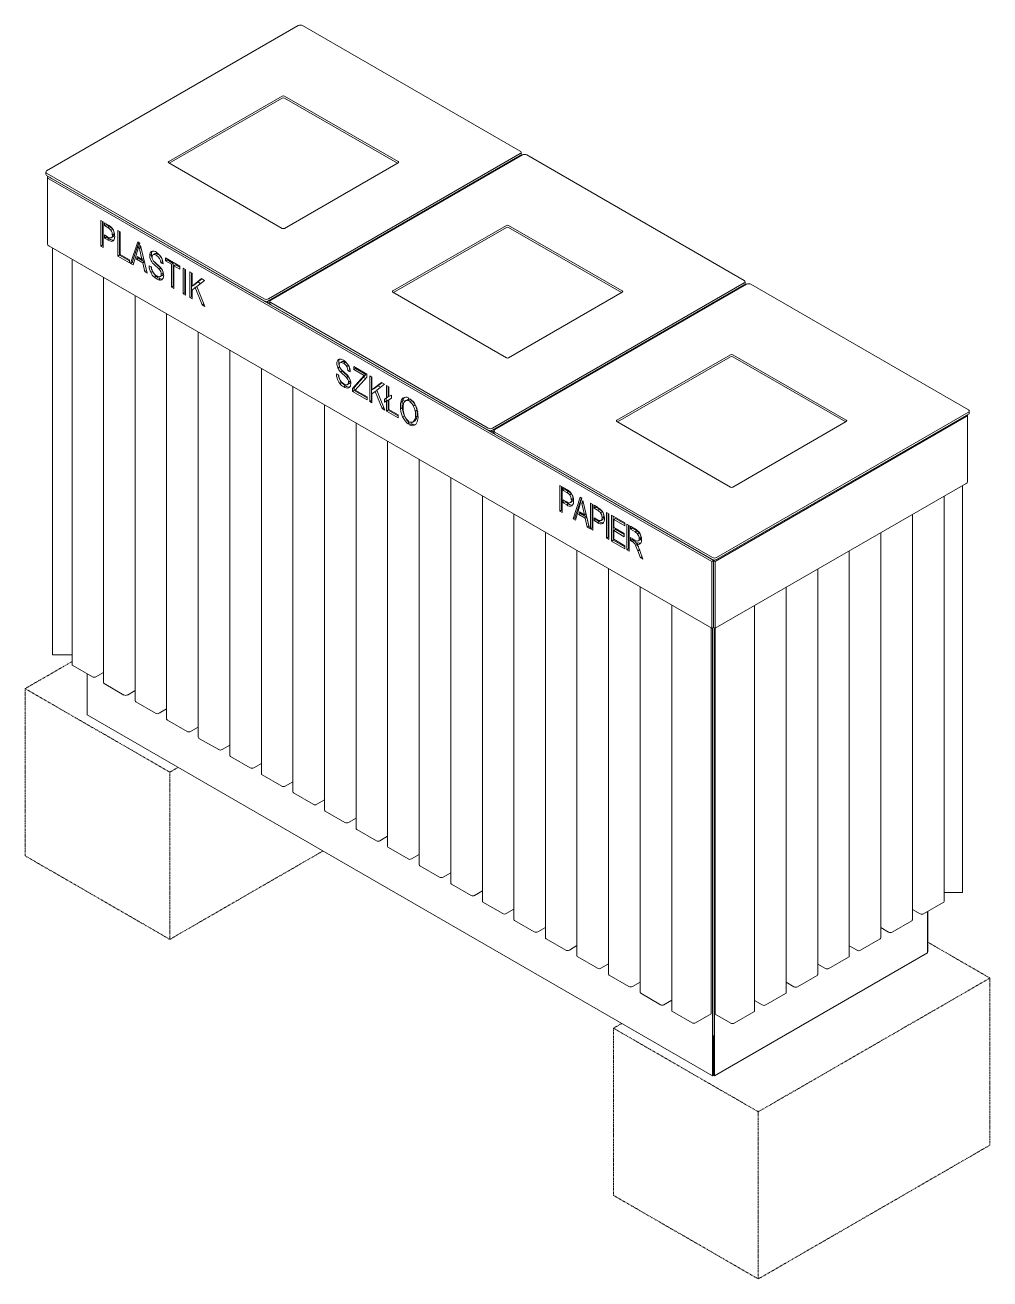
# Model space of a CAD drawing. Header units: millimetres. Extents: x 6723 to 10453, y 1348 to 3978.
# Drawn here: x 9275 to 10453, y 2012 to 3543 of the extents above; entities that cross this region are included whole.
import ezdxf

# ---------------------------------------------------------------- set-up
doc = ezdxf.new("R2010")
doc.units = ezdxf.units.MM
doc.linetypes.add('HIDDEN', pattern=[1.905, 1.27, -0.635])
doc.layers.add('ZANO_R', color=7, linetype='Continuous', lineweight=0)
doc.layers.add('ZANO_R_przerywana', color=7, linetype='HIDDEN', lineweight=0)

msp = doc.modelspace()

# ---------------------------------------------------------------- linework, layer by layer
at = {"layer": 'ZANO_R'}
for p, q in [((9608.7, 3542.1), (9301.5, 3364.8)), ((9879.4, 3388.9), (9613.9, 3542.1)), ((9589.1, 3456.1), (9450.5, 3376.1)), ((9589.1, 3453.7), (9451.2, 3374.1)), ((9730.4, 3376.1), (9591.9, 3456.1)), ((9729.7, 3374.1), (9591.9, 3453.7)), ((9572.2, 3208.5), (9879.4, 3385.9)), ((9572.2, 3206.1), (9879.4, 3383.4)), ((9882.3, 3384.2), (9575.1, 3206.9)), ((9880.3, 3383.1), (9879.6, 3383.5)), ((9880.5, 3384.9), (9880.5, 3387.4)), ((10153, 3231), (9887.5, 3384.2)), ((9450.5, 3374.5), (9589.1, 3294.5)), ((9877.8, 3382), (9571, 3205)), ((9591.9, 3294.5), (9730.4, 3374.5)), ((9878.1, 3381.8), (9877.4, 3382.3)), ((9878.1, 3381.8), (9877.8, 3382)), ((9300.4, 3363.3), (9300.4, 3360.8)), ((9301.5, 3361.8), (9567, 3208.5)), ((9301.5, 3359.3), (9567, 3206.1)), ((9302.5, 3357.2), (9302.5, 3275.5)), ((10113.2, 2887.9), (9304.1, 3355)), ((10115.3, 2889.1), (9306.2, 3356.2)), ((9835.4, 3357.6), (9835, 3357.8)), ((9347.3, 3332.9), (9347, 3332.7)), ((9370.4, 3302.5), (9367.6, 3304.1)), ((9367.6, 3304.1), (9367.6, 3272.7)), ((9369.7, 3302.9), (9369.7, 3273.9)), ((9370.4, 3296.1), (9369.7, 3296.5)), ((9370.4, 3271.1), (9370.4, 3302.5)), ((9377.8, 3298.2), (9372, 3301.5)), ((9372, 3301.5), (9372, 3297.9)), ((9372, 3297.9), (9374.1, 3299.1)), ((9372, 3297.9), (9376.3, 3295.5)), ((9374.1, 3300.3), (9374.1, 3299.1)), ((9374.1, 3299.1), (9378.4, 3296.7)), ((9376.3, 3295.5), (9378.4, 3296.7)), ((9380, 3292.4), (9382.2, 3293.7)), ((9391.3, 3290.5), (9388.5, 3292.1)), ((9388.5, 3292.1), (9388.5, 3260.7)), ((9862.6, 3298.2), (9724.1, 3218.2)), ((9862.6, 3295.8), (9724.8, 3216.2)), ((10004, 3218.2), (9865.4, 3298.2)), ((10003.3, 3216.2), (9865.4, 3295.8)), ((9376.3, 3284), (9372, 3286.5)), ((9372, 3286.5), (9372, 3282.8)), ((9372, 3282.8), (9374.1, 3284)), ((9372, 3282.8), (9376.2, 3280.4)), ((9374.1, 3285.3), (9374.1, 3284)), ((9374.1, 3284), (9378.3, 3281.6)), ((9376.2, 3280.4), (9378.3, 3281.6)), ((9380.3, 3283), (9382.4, 3284.3)), ((9381.1, 3278.8), (9383.2, 3280)), ((9381.7, 3286.7), (9383.9, 3287.9)), ((9384.3, 3288.1), (9383.9, 3288.3)), ((9390.6, 3290.9), (9390.6, 3261.9)), ((9391.3, 3284), (9390.6, 3284.4)), ((9391.3, 3262.7), (9391.3, 3290.5)), ((9412.7, 3278.1), (9404, 3251.7)), ((9414.2, 3277.3), (9406.1, 3252.9)), ((9407, 3250), (9415.1, 3276.7)), ((9415.1, 3276.7), (9412.7, 3278.1)), ((9304.1, 3273.3), (10113.2, 2806.3)), ((9308.7, 2773.9), (9308.7, 3270.7)), ((9367.6, 3272.7), (9369.7, 3273.9)), ((9367.6, 3272.7), (9370.4, 3271.1)), ((9369.7, 3273.9), (9370.4, 3273.5)), ((9388.5, 3260.7), (9390.6, 3261.9)), ((9388.5, 3260.7), (9402.6, 3252.5)), ((9390.6, 3261.9), (9402.6, 3254.9)), ((9402.6, 3256.2), (9391.3, 3262.7)), ((9413.4, 3271.3), (9412.4, 3271.9)), ((9416.1, 3273.8), (9414.9, 3269.9)), ((9414.9, 3269.9), (9416.8, 3271)), ((9414.9, 3269.9), (9417.9, 3256.7)), ((9424.2, 3240), (9416.1, 3273.8)), ((9427.4, 3261.4), (9429.5, 3262.7)), ((9430.5, 3261.4), (9429.5, 3262)), ((9433.5, 3263.7), (9431.4, 3262.5)), ((9431.6, 3262.6), (9433.8, 3263.9)), ((9433.5, 3263.7), (9433.8, 3263.9)), ((9435.3, 3261.8), (9437.5, 3263)), ((9332.5, 3257), (9332.5, 2762.2)), ((9402.6, 3252.5), (9402.6, 3256.2)), ((9404, 3251.7), (9406.1, 3252.9)), ((9404, 3251.7), (9407, 3250)), ((9406.1, 3252.9), (9407.6, 3252.1)), ((9412, 3260.1), (9411, 3257)), ((9411, 3257), (9413.2, 3258.2)), ((9411, 3257), (9418.8, 3252.5)), ((9417.9, 3256.7), (9412, 3260.1)), ((9413.5, 3259.3), (9413.2, 3258.2)), ((9413.2, 3258.2), (9420.9, 3253.8)), ((9417.9, 3256.7), (9419.9, 3257.9)), ((9418.8, 3252.5), (9420.9, 3253.7)), ((9418.8, 3252.5), (9421.2, 3241.7)), ((9421.8, 3249.9), (9423.4, 3243)), ((9429.5, 3247.6), (9426.6, 3248.8)), ((9432, 3251.1), (9438.9, 3244.6)), ((9440.1, 3247.1), (9433.4, 3253.2)), ((9434.1, 3252.4), (9441, 3245.8)), ((9438.9, 3244.6), (9441, 3245.8)), ((9440.8, 3252.5), (9442.9, 3253.7)), ((9440.8, 3252.5), (9443.6, 3251.3)), ((9443.3, 3254), (9442.9, 3254.2)), ((9442.9, 3253.7), (9443.4, 3253.5)), ((9464.1, 3248.4), (9446.4, 3258.6)), ((9446.4, 3258.6), (9446.4, 3254.9)), ((9446.4, 3254.9), (9448.6, 3256.2)), ((9446.4, 3254.9), (9453.9, 3250.7)), ((9448.6, 3257.4), (9448.6, 3256.2)), ((9448.6, 3256.2), (9456, 3251.9)), ((9453.9, 3250.7), (9456, 3251.9)), ((9453.9, 3250.7), (9453.9, 3222.9)), ((9456, 3251.9), (9456, 3224.1)), ((9456.7, 3246.3), (9456, 3246.7)), ((9456.7, 3249), (9458.8, 3250.2)), ((9456.7, 3221.3), (9456.7, 3249)), ((9456.7, 3249), (9464.1, 3244.7)), ((9458.8, 3250.2), (9464.1, 3247.2)), ((9464.1, 3244.7), (9464.1, 3248.4)), ((9470.9, 3244.5), (9468, 3246.2)), ((9468, 3246.2), (9468, 3214.7)), ((9371, 3234.7), (9371, 2740)), ((9421.2, 3241.7), (9423.4, 3243)), ((9421.2, 3241.7), (9424.2, 3240)), ((9423.4, 3243), (9423.5, 3242.9)), ((9428.6, 3240.8), (9430.7, 3242)), ((9433, 3234.9), (9435.1, 3236.2)), ((9437.9, 3231.9), (9440, 3233.1)), ((9440.2, 3235.7), (9442.3, 3236.9)), ((9441.5, 3238.7), (9443.6, 3239.9)), ((9470.1, 3244.9), (9470.1, 3215.9)), ((9470.9, 3238.1), (9470.1, 3238.5)), ((9470.9, 3213.1), (9470.9, 3244.5)), ((9479, 3239.8), (9476.2, 3241.5)), ((9476.2, 3241.5), (9476.2, 3210)), ((9478.3, 3240.2), (9478.3, 3211.2)), ((9479, 3233.4), (9478.3, 3233.8)), ((9479, 3224.2), (9479, 3239.8)), ((9490.5, 3233.2), (9479, 3224.2)), ((9490.9, 3233), (9481.1, 3225.4)), ((9484.7, 3223.8), (9494.1, 3231.1)), ((9494.1, 3231.1), (9490.5, 3233.2)), ((9453.9, 3222.9), (9456, 3224.1)), ((9453.9, 3222.9), (9456.7, 3221.3)), ((9456, 3224.1), (9456.7, 3223.7)), ((9468, 3214.7), (9470.1, 3215.9)), ((9468, 3214.7), (9470.9, 3213.1)), ((9470.1, 3215.9), (9470.9, 3215.5)), ((9479, 3224.2), (9481.1, 3225.4)), ((9479, 3219.3), (9482.8, 3222.3)), ((9479, 3208.4), (9479, 3219.3)), ((9482.8, 3222.3), (9484.9, 3223.5)), ((9482.8, 3222.3), (9491.3, 3201.3)), ((9494.5, 3199.4), (9484.7, 3223.8)), ((9489.4, 3227.4), (9486.1, 3229.3)), ((9724.1, 3216.6), (9862.6, 3136.6)), ((9845.8, 3050.6), (10153, 3227.9)), ((9845.8, 3048.1), (10153, 3225.5)), ((10155.8, 3226.3), (9848.6, 3049)), ((9865.4, 3136.6), (10004, 3216.6)), ((10151.7, 3223.9), (10151, 3224.3)), ((10153.8, 3225.1), (10153.1, 3225.6)), ((10154.1, 3227), (10154.1, 3229.4)), ((10426.5, 3073), (10161, 3226.3)), ((9409.5, 3212.5), (9409.5, 2717.7)), ((9476.2, 3210), (9478.3, 3211.2)), ((9476.2, 3210), (9479, 3208.4)), ((9478.3, 3211.2), (9479, 3210.8)), ((9491.3, 3201.3), (9493.3, 3202.5)), ((9491.3, 3201.3), (9494.5, 3199.4)), ((9571, 3205), (9574, 3203.2)), ((9571, 3205), (9571, 3203.3)), ((9574, 3205.4), (9574, 3202.9)), ((9575.1, 3203.9), (9840.6, 3050.6)), ((9575.1, 3201.4), (9840.6, 3048.1)), ((9448, 3190.2), (9448, 2695.5)), ((9486.6, 3168), (9486.6, 2673.3)), ((9525.1, 3145.8), (9525.1, 2651)), ((10136.2, 3140.3), (9997.6, 3060.3)), ((10277.5, 3060.3), (10139, 3140.3)), ((9563.6, 3123.5), (9563.6, 2628.8)), ((9656.9, 3133.6), (9659, 3134.9)), ((9657, 3124.3), (9659, 3125.4)), ((9658.9, 3129.5), (9658, 3130.1)), ((9661.9, 3131.8), (9659.8, 3130.6)), ((9660.4, 3130.8), (9662.5, 3132.1)), ((9663.8, 3129.9), (9665.9, 3131.1)), ((9667.9, 3125.8), (9670, 3127)), ((9676.3, 3125.9), (9676.3, 3122.2)), ((9692.2, 3116.7), (9676.3, 3125.9)), ((9676.3, 3122.2), (9678.4, 3123.5)), ((9678.4, 3124.7), (9678.4, 3123.5)), ((9678.4, 3123.5), (9691, 3116.2)), ((10136.2, 3137.8), (9998.3, 3058.3)), ((10276.8, 3058.3), (10139, 3137.8)), ((9657.9, 3115.7), (9655.1, 3116.9)), ((9660.1, 3119.6), (9662.2, 3120.8)), ((9660.1, 3119.6), (9667.4, 3112.6)), ((9668.6, 3115.2), (9661.1, 3122.1)), ((9662.2, 3120.8), (9669.6, 3113.8)), ((9667.4, 3112.6), (9669.6, 3113.8)), ((9669.3, 3120.6), (9671.4, 3121.8)), ((9669.3, 3120.6), (9672.1, 3119.4)), ((9670, 3106.8), (9672.1, 3108)), ((9671.8, 3122.1), (9671.4, 3122.4)), ((9671.4, 3121.8), (9671.9, 3121.6)), ((9688.9, 3115), (9674.9, 3099.1)), ((9676.3, 3122.2), (9688.9, 3115)), ((9691, 3116.2), (9677, 3100.3)), ((9678.2, 3097.1), (9692.2, 3113.1)), ((9690.6, 3111.2), (9688, 3112.8)), ((9688.9, 3115), (9691, 3116.2)), ((9692.2, 3113.1), (9692.2, 3116.7)), ((9698.6, 3113.1), (9695.8, 3114.7)), ((9695.8, 3114.7), (9695.8, 3083.2)), ((9697.9, 3113.5), (9697.9, 3084.5)), ((9698.6, 3097.4), (9698.6, 3113.1)), ((9602.1, 3101.3), (9602.1, 2606.5)), ((9659.3, 3105.3), (9661.4, 3106.5)), ((9664.2, 3101.1), (9666.3, 3102.3)), ((9668.8, 3103.8), (9670.9, 3105)), ((9674.9, 3099.1), (9677, 3100.3)), ((9674.9, 3099.1), (9674.9, 3095.3)), ((9674.9, 3095.3), (9677, 3096.5)), ((9674.9, 3095.3), (9692.6, 3085.1)), ((9677, 3100.3), (9677, 3096.5)), ((9677, 3096.5), (9692.6, 3087.5)), ((9692.6, 3088.8), (9678.2, 3097.1)), ((9698.6, 3106.6), (9697.9, 3107)), ((9710.2, 3106.4), (9698.6, 3097.4)), ((9698.6, 3097.4), (9700.7, 3098.6)), ((9698.6, 3092.5), (9702.4, 3095.5)), ((9698.6, 3081.6), (9698.6, 3092.5)), ((9710.5, 3106.2), (9700.7, 3098.6)), ((9702.4, 3095.5), (9704.5, 3096.7)), ((9702.4, 3095.5), (9710.9, 3074.5)), ((9704.4, 3097), (9713.8, 3104.3)), ((9714.2, 3072.6), (9704.4, 3097)), ((9709, 3100.6), (9705.7, 3102.5)), ((9713.8, 3104.3), (9710.2, 3106.4)), ((9719.1, 3101.2), (9716.3, 3102.8)), ((9716.3, 3102.8), (9716.3, 3087.6)), ((9718.4, 3101.6), (9718.4, 3088.8)), ((9719.1, 3094.8), (9718.4, 3095.2)), ((9719.1, 3089.2), (9719.1, 3101.2)), ((9640.7, 3079.1), (9640.7, 2584.3)), ((9692.6, 3085.1), (9692.6, 3088.8)), ((9695.8, 3083.2), (9697.9, 3084.5)), ((9695.8, 3083.2), (9698.6, 3081.6)), ((9697.9, 3084.5), (9698.6, 3084.1)), ((9716.3, 3087.6), (9713.8, 3086.1)), ((9713.8, 3086.1), (9713.8, 3082.4)), ((9713.8, 3082.4), (9716.3, 3083.7)), ((9713.8, 3082.4), (9715.9, 3083.7)), ((9715.9, 3087.4), (9715.9, 3083.7)), ((9715.9, 3083.7), (9718.4, 3084.9)), ((9716.3, 3087.6), (9718.4, 3088.8)), ((9716.3, 3083.7), (9718.4, 3084.9)), ((9716.3, 3083.7), (9716.3, 3071.4)), ((9718.4, 3084.9), (9718.4, 3072.6)), ((9722.3, 3091), (9719.1, 3089.2)), ((9719.1, 3085.3), (9722.3, 3087.2)), ((9719.1, 3085.3), (9721.2, 3086.6)), ((9719.1, 3073.4), (9719.1, 3085.3)), ((9721.2, 3086.6), (9722.3, 3087.2)), ((9722.3, 3087.2), (9722.3, 3091)), ((9733.8, 3082.4), (9735.9, 3083.6)), ((9738.7, 3083.5), (9736.2, 3084.9)), ((9741.4, 3085.2), (9739.3, 3084)), ((9743.2, 3084), (9743.2, 3087.7)), ((9744.9, 3086.7), (9744.9, 3083)), ((9744.9, 3083), (9747.1, 3084.2)), ((9747.1, 3085), (9747.1, 3084.2)), ((9749.1, 3077.9), (9751.3, 3079.1)), ((9710.9, 3074.5), (9712.9, 3075.7)), ((9710.9, 3074.5), (9714.2, 3072.6)), ((9716.3, 3071.4), (9718.4, 3072.6)), ((9716.3, 3071.4), (9730.4, 3063.2)), ((9718.4, 3072.6), (9730.4, 3065.7)), ((9730.4, 3066.9), (9719.1, 3073.4)), ((9730.4, 3063.2), (9730.4, 3066.9)), ((9733.4, 3074.1), (9735.5, 3075.3)), ((9736, 3064.5), (9738.1, 3065.8)), ((9751.2, 3071.6), (9753.4, 3072.8)), ((9751.6, 3064.1), (9753.7, 3065.3)), ((9753.2, 3075.1), (9752.8, 3075.3)), ((10117.4, 2887.9), (10423.9, 3064.8)), ((10119.3, 2892.7), (10426.5, 3070)), ((10119.3, 2890.2), (10426.5, 3067.6)), ((10425.5, 2985.4), (10425.5, 3067)), ((10427.6, 3069.1), (10427.6, 3071.5)), ((9679.2, 3056.8), (9679.2, 2562.1)), ((9743.2, 3055.5), (9743.2, 3059.2)), ((9744.9, 3058.2), (9744.9, 3054.5)), ((9744.9, 3054.5), (9747.1, 3055.7)), ((9747.1, 3057.8), (9747.1, 3055.7)), ((9748.8, 3058.3), (9750.9, 3059.5)), ((9749.4, 3058.7), (9751.5, 3060)), ((9844.6, 3047.7), (9843.2, 3046.9)), ((9845.1, 3046.7), (9847.5, 3045.3)), ((9847.5, 3047.5), (9847.5, 3045)), ((9997.6, 3058.7), (10136.2, 2978.7)), ((10139, 2978.7), (10277.5, 3058.7)), ((9717.7, 3034.6), (9717.7, 2539.8)), ((9848.6, 3045.9), (10114.1, 2892.7)), ((9848.6, 3043.5), (10114.1, 2890.2)), ((9851.6, 3041.8), (9851.6, 3041.3)), ((9851.6, 3041.3), (9852, 3041.5)), ((9756.2, 3012.3), (9756.2, 2517.6)), ((9794.7, 2990.1), (9794.7, 2495.4)), ((9930.6, 2979.2), (9927.7, 2980.8)), ((9927.7, 2980.8), (9927.7, 2949.3)), ((9929.8, 2979.6), (9929.8, 2950.6)), ((9930.6, 2972.7), (9929.8, 2973.1)), ((9930.6, 2947.7), (9930.6, 2979.2)), ((9936.1, 2975.9), (9932.1, 2978.2)), ((9932.1, 2978.2), (9932.1, 2974.6)), ((9932.1, 2974.6), (9934.3, 2975.8)), ((9932.1, 2974.6), (9936.4, 2972.1)), ((9934.3, 2977), (9934.3, 2975.8)), ((9934.3, 2975.8), (9938.5, 2973.3)), ((9936.4, 2972.1), (9938.5, 2973.3)), ((9940.2, 2969.1), (9942.3, 2970.3)), ((10117.4, 2806.3), (10423.9, 2983.2)), ((10419.3, 2483.9), (10419.3, 2980.6)), ((9833.3, 2967.9), (9833.3, 2473.1)), ((9936.5, 2960.6), (9932.1, 2963.1)), ((9932.1, 2963.1), (9932.1, 2959.4)), ((9932.1, 2959.4), (9934.3, 2960.7)), ((9932.1, 2959.4), (9936.3, 2957)), ((9934.3, 2961.9), (9934.3, 2960.7)), ((9934.3, 2960.7), (9938.4, 2958.3)), ((9936.3, 2957), (9938.4, 2958.3)), ((9940.7, 2959.8), (9942.8, 2961)), ((9941.9, 2963.3), (9944, 2964.6)), ((9952.7, 2966.4), (9944, 2939.9)), ((9944.5, 2964.7), (9944, 2965)), ((9954.2, 2965.5), (9946.1, 2941.2)), ((9949.3, 2946.3), (9954.9, 2965.1)), ((9953.3, 2959.6), (9952.4, 2960.1)), ((9954.9, 2965.1), (9952.7, 2966.4)), ((9956.1, 2962.4), (9954.9, 2958.5)), ((9954.9, 2958.5), (9956.7, 2959.6)), ((9954.9, 2958.5), (9957.9, 2945)), ((9964.2, 2928.3), (9956.1, 2962.4)), ((9968.1, 2957.5), (9965.3, 2959.1)), ((9965.3, 2959.1), (9965.3, 2927.7)), ((9967.4, 2957.9), (9967.4, 2928.9)), ((9968.1, 2926), (9968.1, 2957.5)), ((9973.7, 2954.3), (9969.7, 2956.6)), ((9969.7, 2956.6), (9969.7, 2952.9)), ((9971.8, 2955.3), (9971.8, 2954.1)), ((10396.8, 2472.8), (10396.8, 2967.5)), ((9871.8, 2945.6), (9871.8, 2450.9)), ((9927.7, 2949.3), (9929.8, 2950.6)), ((9927.7, 2949.3), (9930.6, 2947.7)), ((9929.8, 2950.6), (9930.6, 2950.2)), ((9944, 2939.9), (9946.1, 2941.2)), ((9944, 2939.9), (9947, 2938.2)), ((9946.1, 2941.2), (9947.6, 2940.3)), ((9947, 2938.2), (9949.3, 2946.3)), ((9951.9, 2948.4), (9951, 2945.3)), ((9951, 2945.3), (9953.1, 2946.5)), ((9951, 2945.3), (9958.9, 2940.8)), ((9957.9, 2945), (9951.9, 2948.4)), ((9953.4, 2947.6), (9953.1, 2946.5)), ((9953.1, 2946.5), (9960.9, 2942)), ((9957.9, 2945), (9959.9, 2946.1)), ((9958.9, 2940.8), (9960.9, 2941.9)), ((9958.9, 2940.8), (9961.2, 2930)), ((9968.1, 2951), (9967.4, 2951.4)), ((9969.7, 2952.9), (9971.8, 2954.1)), ((9969.7, 2952.9), (9974, 2950.4)), ((9974, 2938.9), (9969.7, 2941.4)), ((9969.7, 2941.4), (9969.7, 2937.8)), ((9971.8, 2954.1), (9976.1, 2951.6)), ((9971.8, 2940.2), (9971.8, 2939)), ((9974, 2950.4), (9976.1, 2951.6)), ((9977.7, 2947.4), (9979.9, 2948.6)), ((9978.3, 2938.1), (9980.4, 2939.3)), ((9979.4, 2941.7), (9981.5, 2942.9)), ((9982.1, 2943), (9981.6, 2943.3)), ((9987.6, 2946.2), (9984.8, 2947.9)), ((9984.8, 2947.9), (9984.8, 2916.4)), ((9986.9, 2946.6), (9986.9, 2917.6)), ((9987.6, 2939.8), (9986.9, 2940.2)), ((9987.6, 2914.8), (9987.6, 2946.2)), ((9990.8, 2944.4), (9990.8, 2912.9)), ((10007.1, 2935), (9990.8, 2944.4)), ((9992.9, 2943.1), (9992.9, 2914.1)), ((9993.6, 2939.1), (9995.8, 2940.3)), ((9993.6, 2929.3), (9993.6, 2939.1)), ((9993.6, 2939.1), (10007.1, 2931.3)), ((9995.8, 2940.3), (10007.1, 2933.7)), ((10358.3, 2450.6), (10358.3, 2945.3)), ((9961.2, 2930), (9963.4, 2931.2)), ((9961.2, 2930), (9964.2, 2928.3)), ((9961.8, 2938.2), (9963.4, 2931.2)), ((9963.4, 2931.2), (9963.5, 2931.1)), ((9965.3, 2927.7), (9967.4, 2928.9)), ((9965.3, 2927.7), (9968.1, 2926)), ((9967.4, 2928.9), (9968.1, 2928.5)), ((9969.7, 2937.8), (9971.8, 2939)), ((9969.7, 2937.8), (9973.9, 2935.4)), ((9971.8, 2939), (9976, 2936.6)), ((9973.9, 2935.4), (9976, 2936.6)), ((9993.6, 2936.3), (9992.9, 2936.7)), ((10006.4, 2921.9), (9993.6, 2929.3)), ((9993.6, 2925.6), (9995.8, 2926.8)), ((9993.6, 2915), (9993.6, 2925.6)), ((9993.6, 2925.6), (10006.4, 2918.2)), ((9995.8, 2926.8), (10006.4, 2920.7)), ((10007.1, 2931.3), (10007.1, 2935)), ((10012.4, 2931.9), (10009.6, 2933.5)), ((10009.6, 2933.5), (10009.6, 2902.1)), ((10011.7, 2932.3), (10011.7, 2903.3)), ((10012.4, 2925.5), (10011.7, 2925.9)), ((10012.4, 2900.4), (10012.4, 2931.9)), ((10019.6, 2927.8), (10014, 2931)), ((10014, 2931), (10014, 2927.3)), ((10014, 2927.3), (10016.1, 2928.5)), ((10014, 2927.3), (10019.8, 2924)), ((10016.1, 2929.7), (10016.1, 2928.5)), ((10016.1, 2928.5), (10021.9, 2925.2)), ((10019.8, 2924), (10021.9, 2925.2)), ((9910.3, 2923.4), (9910.3, 2428.6)), ((9984.8, 2916.4), (9986.9, 2917.6)), ((9984.8, 2916.4), (9987.6, 2914.8)), ((9986.9, 2917.6), (9987.6, 2917.2)), ((9990.8, 2912.9), (9992.9, 2914.1)), ((9990.8, 2912.9), (10007.4, 2903.3)), ((9992.9, 2914.1), (10007.4, 2905.8)), ((10007.4, 2907), (9993.6, 2915)), ((10006.4, 2918.2), (10006.4, 2921.9)), ((10019.8, 2913.8), (10014, 2917.1)), ((10014, 2917.1), (10014, 2913.4)), ((10014, 2913.4), (10016.1, 2914.6)), ((10014, 2913.4), (10016, 2912.2)), ((10016, 2912.2), (10018.2, 2913.5)), ((10016.1, 2915.9), (10016.1, 2914.6)), ((10016.1, 2914.6), (10018.2, 2913.5)), ((10020.4, 2907.5), (10022.1, 2908.4)), ((10021.3, 2909.4), (10023.4, 2910.7)), ((10022.9, 2921.4), (10025, 2922.7)), ((10023.6, 2913), (10025.7, 2914.2)), ((10024.8, 2916.1), (10026.9, 2917.3)), ((10024.8, 2915.9), (10026.9, 2917.1)), ((10024.8, 2916.1), (10024.8, 2915.9)), ((10026.9, 2917.3), (10026.9, 2917.1)), ((10027.5, 2916.8), (10026.9, 2917.1)), ((10319.7, 2428.3), (10319.7, 2923.1)), ((9948.8, 2901.1), (9948.8, 2406.4)), ((10007.4, 2903.3), (10007.4, 2907)), ((10009.6, 2902.1), (10011.7, 2903.3)), ((10009.6, 2902.1), (10012.4, 2900.4)), ((10011.7, 2903.3), (10012.4, 2902.9)), ((10020.4, 2907.5), (10023, 2901)), ((10023, 2901), (10025.1, 2902.3)), ((10023, 2901), (10026.2, 2892.5)), ((10029.3, 2890.7), (10025.4, 2901.5)), ((10026.2, 2892.5), (10028.2, 2893.7)), ((10281.2, 2406.1), (10281.2, 2900.8)), ((9987.4, 2878.9), (9987.4, 2384.2)), ((10026.2, 2892.5), (10029.3, 2890.7)), ((10113.2, 2887.9), (10115.3, 2889.1)), ((10113.2, 2806.3), (10113.2, 2887.9)), ((10115.3, 2889.1), (10116.2, 2889.6)), ((10115.3, 2807.5), (10115.3, 2889.1)), ((10117.4, 2887.9), (10115.3, 2889.1)), ((10117.4, 2887.9), (10117.4, 2806.3)), ((10242.7, 2383.9), (10242.7, 2878.6)), ((10025.9, 2856.7), (10025.9, 2361.9)), ((10204.2, 2361.6), (10204.2, 2856.4)), ((10064.4, 2834.4), (10064.4, 2339.7)), ((10165.6, 2339.4), (10165.6, 2834.1)), ((10112.6, 2806.6), (10112.6, 2335.6)), ((10113.2, 2806.3), (10115.3, 2807.5)), ((10114.2, 2806.9), (10114.2, 2308.9)), ((10117.4, 2806.3), (10115.3, 2807.5)), ((10116.2, 2807), (10116.2, 2308.9)), ((10116.7, 2806.7), (10116.7, 2782.5)), ((10117.4, 2806.3), (10117.4, 2335.3)), ((9332.5, 2773.9), (9308.7, 2773.9)), ((10116.2, 2782.8), (10116.7, 2782.5)), ((10117.4, 2782.9), (10116.7, 2782.5)), ((9333.3, 2761), (9357.4, 2747.1)), ((9350.8, 2750.9), (9350.8, 2700.5)), ((9361.6, 2747.1), (9371, 2752.5)), ((9371.9, 2738.8), (9395.9, 2724.9)), ((9400.1, 2724.9), (9409.5, 2730.3)), ((9410.4, 2716.5), (9434.4, 2702.6)), ((9350.8, 2700.5), (10114.2, 2259.8)), ((9438.7, 2702.6), (9448, 2708.1)), ((9448.9, 2694.3), (9472.9, 2680.4)), ((9477.2, 2680.4), (9486.6, 2685.8)), ((9487.4, 2672), (9511.5, 2658.2)), ((9515.7, 2658.2), (9525.1, 2663.6)), ((9526, 2649.8), (9550, 2635.9)), ((9554.2, 2635.9), (9563.6, 2641.3)), ((9564.5, 2627.6), (9588.5, 2613.7)), ((9592.8, 2613.7), (9602.1, 2619.1)), ((10116.2, 2619.2), (10116.7, 2618.9)), ((10116.7, 2618.9), (10117.4, 2619.3)), ((10116.7, 2618.9), (10116.7, 2537.6)), ((9603, 2605.3), (9627, 2591.5)), ((9631.3, 2591.5), (9640.7, 2596.9)), ((9641.5, 2583.1), (9665.6, 2569.2)), ((9669.8, 2569.2), (9679.2, 2574.6)), ((9680.1, 2560.8), (9704.1, 2547)), ((9708.3, 2547), (9717.7, 2552.4)), ((9718.6, 2538.6), (9742.6, 2524.7)), ((9746.8, 2524.7), (9756.2, 2530.1)), ((10116.2, 2537.9), (10116.7, 2537.6)), ((10117.4, 2538), (10116.7, 2537.6)), ((9757.1, 2516.4), (9781.1, 2502.5)), ((9785.4, 2502.5), (9794.7, 2507.9)), ((9795.6, 2494.1), (9819.7, 2480.3)), ((9823.9, 2480.3), (9833.3, 2485.7)), ((10396.8, 2483.9), (10419.3, 2483.9)), ((9834.1, 2471.9), (9858.2, 2458)), ((10371.9, 2457.7), (10395.9, 2471.6)), ((9862.4, 2458), (9871.8, 2463.4)), ((9872.7, 2449.7), (9896.7, 2435.8)), ((10333.4, 2435.5), (10357.4, 2449.3)), ((10358.3, 2463.1), (10367.6, 2457.7)), ((10376.8, 2410.1), (10376.8, 2460.6)), ((10377.2, 2460.8), (10377.2, 2411.5)), ((9900.9, 2435.8), (9910.3, 2441.2)), ((10319.7, 2440.9), (10329.1, 2435.5)), ((9911.2, 2427.4), (9935.2, 2413.5)), ((9939.5, 2413.5), (9948.8, 2418.9)), ((10281.2, 2418.6), (10290.6, 2413.2)), ((10294.8, 2413.2), (10318.9, 2427.1)), ((9949.7, 2405.2), (9973.7, 2391.3)), ((10116.7, 2260), (10376.8, 2410.1)), ((10256.3, 2391), (10280.3, 2404.9)), ((10377.2, 2411.5), (10376.8, 2411.3)), ((9978, 2391.3), (9987.4, 2396.7)), ((10242.7, 2396.4), (10252.1, 2391)), ((9988.2, 2382.9), (10012.3, 2369.1)), ((10016.5, 2369.1), (10025.9, 2374.5)), ((10116.2, 2374.3), (10116.7, 2374.1)), ((10116.7, 2374.1), (10117.4, 2374.5)), ((10116.7, 2374.1), (10116.7, 2260)), ((10204.2, 2374.2), (10213.5, 2368.8)), ((10217.8, 2368.8), (10241.8, 2382.6)), ((10026.8, 2360.7), (10050.8, 2346.8)), ((10179.3, 2346.5), (10203.3, 2360.4)), ((10055, 2346.8), (10064.4, 2352.2)), ((10165.6, 2351.9), (10175, 2346.5)), ((10065.3, 2338.5), (10089.3, 2324.6)), ((10093.6, 2324.6), (10112.6, 2335.6)), ((10117.4, 2335.3), (10136.5, 2324.3)), ((10140.7, 2324.3), (10164.8, 2338.2)), ((10116.2, 2308.9), (10114.2, 2308.9)), ((10114.2, 2259.8), (10114.2, 2308.9)), ((10115.6, 2260.6), (10115.6, 2308.9)), ((10114.2, 2259.8), (10115.6, 2260.6)), ((10116.7, 2260), (10115.6, 2260.6))]:
    msp.add_line(p, q, dxfattribs=at)
at = {"layer": 'ZANO_R', "flags": 128}
for points in [[(9826, 3352.1), (9826, 3352.2), (9825.9, 3352.5)], [(9823.5, 3351.1), (9824, 3351.1), (9824.1, 3351.1)], [(9825, 3351.6), (9824.8, 3351.6), (9824.5, 3351.7)], [(9579.9, 3198.2), (9579.8, 3198.5), (9579.6, 3198.8)], [(9661.9, 3131.8), (9662.1, 3131.9), (9662.5, 3132.1)], [(9669.6, 3113.8), (9670.1, 3113.2), (9670.1, 3113.2)], [(9670, 3106.8), (9670, 3106), (9669.8, 3105.3), (9669.6, 3104.7), (9669.3, 3104.2), (9668.9, 3103.9), (9668.4, 3103.6), (9667.8, 3103.5), (9667.2, 3103.6)], [(9751.5, 3060), (9751.1, 3059.6), (9750.9, 3059.5)], [(10117.4, 2620), (10116.7, 2620), (10116.2, 2620)], [(10117.4, 2375.2), (10116.7, 2375.1), (10116.2, 2375.2)]]:
    msp.add_lwpolyline(points, dxfattribs=at)
at = {"layer": 'ZANO_R'}
for centre, radius, start, end in [((9611.3, 3537.1), 5.68, 62.6096, 117.3907), ((9590.5, 3453.4), 3.07, 62.6103, 117.3902), ((9590.5, 3450.9), 3.07, 62.6103, 117.3902), ((9878.9, 3387.4), 1.61, 290.785, 69.2155), ((9878.7, 3385.1), 1.86, 294.3766, 354.3047), ((9884.9, 3379.2), 5.69, 62.6103, 117.3895), ((9450.8, 3375.3), 0.873, 110.7828, 249.2157), ((9730.1, 3375.3), 0.873, 290.7826, 69.216), ((9302.3, 3361), 1.86, 185.6943, 245.6258), ((9302.1, 3363.3), 1.61, 110.7823, 249.2169), ((9304.9, 3357.1), 2.31, 144.6592, 249.805), ((9306.8, 3357.3), 1.27, 194.7477, 244.7931), ((9370.6, 3284.6), 12.2, 39.952, 62.5788), ((9371.2, 3287.3), 12.7, 44.3956, 59.1622), ((9372.8, 3285.8), 12.2, 39.952, 62.5788), ((9372.4, 3287.1), 9.3, 357.6833, 35.2851), ((9369.1, 3285.6), 15.4, 18.3917, 43.194), ((9374.6, 3288.3), 9.3, 357.6833, 35.2851), ((9590.5, 3297.3), 3.07, 242.6095, 297.391), ((9864, 3295.5), 3.07, 62.6104, 117.3896), ((9864, 3293), 3.07, 62.6104, 117.3896), ((9381.8, 3288.9), 10.2, 236.6781, 266.3586), ((9379.7, 3288.6), 5.73, 234.4798, 274.1928), ((9383.9, 3290.2), 10.2, 236.6781, 266.3586), ((9378.2, 3286), 3.64, 302.0942, 10.74), ((9380.7, 3282.1), 3.36, 277.5347, 343.1348), ((9380.2, 3287.3), 3.73, 306.4678, 10.2976), ((9366, 3285), 18.5, 0.7125, 17.1873), ((9372.5, 3285), 12.1, 341.0182, 0.878), ((9305.2, 3275.8), 2.71, 185.695, 245.6259), ((9432.7, 3262.1), 5.43, 127.0485, 186.6173), ((9439.9, 3261.5), 12.5, 180.0596, 203.3924), ((9431.6, 3260.5), 6.29, 50.4964, 109.4281), ((9435.8, 3263.1), 6.37, 144.9335, 183.8696), ((9441.8, 3262.7), 12.4, 179.9804, 201.5681), ((9433, 3260.1), 2.84, 118.2504, 188.3556), ((9432.5, 3257.9), 4.84, 53.4382, 99.6654), ((9434.6, 3259.1), 4.84, 53.4382, 99.6654), ((9429.9, 3252.3), 10.9, 0.8684, 59.9821), ((9426.4, 3250.6), 17.3, 28.6738, 58.0291), ((9432, 3253.6), 10.9, 0.8684, 59.9821), ((9448.4, 3249.8), 21.8, 182.4707, 204.3449), ((9442.9, 3262.4), 15.7, 202.2614, 225.953), ((9452.2, 3251.5), 23.5, 189.035, 203.8903), ((9443.9, 3248.4), 14.5, 183.1525, 216.5773), ((9451, 3260.9), 20.9, 183.3252, 188.1784), ((9436.1, 3259), 5.86, 189.9518, 210.2985), ((9440.4, 3261.5), 10.8, 210.2171, 229.5838), ((9444, 3262.7), 14.3, 218.9077, 226.3909), ((9428.5, 3236.1), 16, 19.848, 43.5142), ((9434.7, 3239.5), 8.99, 31.6243, 45.2914), ((9424.3, 3250.3), 19.3, 2.9973, 26.707), ((9446.8, 3249.9), 20.4, 206.7154, 227.2938), ((9448.9, 3251.2), 20.4, 206.7154, 227.2938), ((9442.8, 3247.8), 13.2, 217.467, 239.0593), ((9444.2, 3247.7), 17, 228.6586, 248.3752), ((9446.3, 3248.9), 17, 228.6586, 248.3752), ((9439.2, 3241.1), 5.61, 235.2835, 274.8867), ((9439.9, 3235.6), 4.19, 241.0279, 318.5354), ((9432.9, 3238.4), 8.59, 1.7022, 46.0896), ((9438.6, 3238.2), 2.91, 291.0232, 9.297), ((9442.2, 3237.8), 5.17, 244.9097, 278.6061), ((9440.6, 3239.5), 3.09, 304.9068, 8.0409), ((9436.1, 3239.9), 7.52, 0.242, 26.2181), ((9437.3, 3236.8), 6.99, 325.002, 2.7549), ((9427.8, 3236.5), 16.6, 2.1494, 17.4219), ((10152.4, 3229.4), 1.61, 290.7833, 69.2164), ((9724.4, 3217.4), 0.873, 110.784, 249.216), ((10003.7, 3217.4), 0.873, 290.7847, 69.2153), ((10150.7, 3221.9), 2.26, 62.8316, 88.7901), ((10152.2, 3227.2), 1.86, 294.3744, 354.3053), ((10158.4, 3221.3), 5.68, 62.6096, 117.3904), ((9569.6, 3213.6), 5.68, 242.6101, 297.3897), ((9569.6, 3211.1), 5.68, 242.6101, 297.3897), ((9575.6, 3205.4), 1.61, 110.7848, 249.216), ((9575.8, 3203.1), 1.86, 185.6943, 245.6258), ((10137.6, 3137.6), 3.07, 62.6098, 117.3903), ((10137.6, 3135.1), 3.07, 62.6098, 117.3903), ((9662.2, 3130.1), 6.41, 146.3713, 180.4051), ((9670.3, 3129.9), 14.5, 179.6118, 203.078), ((9659.8, 3131.2), 3.77, 69.1014, 140.1372), ((9673.1, 3131.7), 17.8, 204.8837, 223.0042), ((9664.4, 3131.3), 6.41, 146.3713, 180.4051), ((9672, 3131.1), 14, 179.4387, 199.2702), ((9661.2, 3128.3), 2.64, 109.0763, 190.8614), ((9665.9, 3127.6), 7.25, 178.4644, 204.2891), ((9666.9, 3128.2), 8.36, 204.7136, 226.6752), ((9660.6, 3125), 5.8, 56.4481, 92.2658), ((9656.9, 3121.4), 14, 49.4091, 72.2404), ((9662.7, 3126.3), 5.8, 56.4481, 92.2658), ((9658.2, 3120.3), 11.1, 29.6597, 59.7074), ((9660.3, 3121.5), 11.1, 29.6597, 59.7074), ((9652.7, 3117), 20, 31.0576, 48.4976), ((9657.4, 3120.2), 11.9, 2.0111, 27.9412), ((9654.1, 3118.7), 18, 2.1873, 28.7087), ((9659.5, 3121.4), 11.9, 2.0111, 27.9412), ((9864, 3139.3), 3.07, 242.61, 297.39), ((9674.6, 3117.3), 19.5, 181.051, 196.9907), ((9673.8, 3117), 18.6, 196.7957, 218.8926), ((9678.5, 3118.9), 21.4, 188.0268, 196.6122), ((9678.2, 3117.7), 20.4, 185.4927, 199.6727), ((9675.9, 3118.2), 18.6, 196.7957, 218.8926), ((9672.2, 3116.7), 14.4, 204.0932, 228.3772), ((9674.4, 3132.2), 16.7, 218.0846, 223.2388), ((9661.3, 3106.5), 8.7, 2.0743, 44.7378), ((9655.7, 3103.7), 17.3, 10.8618, 41.8428), ((9669.1, 3107.5), 3.05, 306.1715, 10.416), ((9665.3, 3108), 6.8, 359.8307, 17.1367), ((9675.1, 3118.7), 20.8, 220.3283, 238.3303), ((9677.2, 3120), 20.8, 220.3283, 238.3303), ((9670, 3114.6), 11.4, 229.815, 256.0864), ((9668.4, 3106.3), 6.66, 231.3724, 285.2426), ((9670.6, 3107.8), 7.04, 232.1777, 277.2743), ((9668.4, 3103.6), 4.15, 293.8473, 351.3204), ((9660.8, 3105.4), 11.9, 348.4467, 7.4427), ((9767, 3076.8), 33.7, 170.4083, 184.6092), ((9742.3, 3081.1), 8.63, 131.789, 171.0826), ((9769.1, 3078), 33.7, 170.4083, 184.6092), ((9744.6, 3082.3), 8.81, 135.568, 170.8748), ((9740, 3082.5), 6.07, 58.256, 124.6711), ((9766.2, 3075), 29.7, 170.4591, 184.3343), ((9743.4, 3078.9), 6.57, 131.7608, 170.8859), ((9741.3, 3080.3), 4.19, 63.0623, 123.2188), ((9743.2, 3082.1), 3.53, 89.9531, 119.3621), ((9732.9, 3069.7), 20.8, 25.9807, 54.5732), ((9735.7, 3071), 15.1, 27.0309, 52.1388), ((9737.8, 3072.3), 15.1, 27.0309, 52.1388), ((9729.5, 3067.8), 22, 9.8697, 27.1974), ((9731.7, 3069.1), 22, 9.8697, 27.1974), ((9725.9, 3065.6), 28.9, 9.7653, 27.203), ((9773.1, 3079.8), 40.1, 188.2262, 202.4191), ((9775.2, 3081.1), 40.1, 188.2262, 202.4191), ((9756, 3073), 21.7, 203.0828, 233.8405), ((9770, 3077.8), 33.8, 188.5361, 202.4024), ((9759.2, 3075), 23, 203.5928, 225.805), ((9753.3, 3071.7), 16.1, 205.2041, 231.1132), ((9739.6, 3065.8), 12.1, 324.0887, 351.6489), ((9717.1, 3066.4), 34.6, 356.2081, 8.7391), ((9741.7, 3067.1), 12.1, 324.0887, 351.6489), ((9740.3, 3063.8), 14.5, 324.15, 352.1704), ((9719.2, 3067.6), 34.6, 356.2081, 8.7391), ((9715.8, 3064.6), 39, 355.9328, 8.8116), ((10422.8, 3067.3), 2.74, 294.5329, 352.5091), ((10426, 3071.5), 1.61, 290.7835, 69.2166), ((10425.8, 3069.3), 1.86, 294.375, 354.3047), ((9746.8, 3062), 4.17, 244.2697, 309.1992), ((9748, 3059.5), 5.88, 238.2096, 313.702), ((9750.4, 3062), 7.12, 241.9939, 282.2665), ((9843.2, 3055.6), 5.68, 242.6095, 297.3905), ((9843.2, 3053.2), 5.68, 242.6095, 297.3905), ((9844.1, 3045.4), 1.66, 50.4755, 142.389), ((9849.2, 3047.5), 1.61, 110.7832, 249.2172), ((9997.9, 3059.5), 0.873, 110.7826, 249.217), ((10277.2, 3059.5), 0.873, 290.7834, 69.2162), ((9849.4, 3045.2), 1.86, 185.6936, 245.6268), ((10422.8, 2985.7), 2.71, 294.3744, 354.3055), ((9923.9, 2954.2), 24.9, 48.2104, 60.5727), ((9931.1, 2961.6), 11.7, 39.3015, 63.0577), ((9933.2, 2962.9), 11.7, 39.3015, 63.0577), ((9928.4, 2961.9), 16.3, 0.0282, 42.1642), ((9933.5, 2964.6), 10.5, 359.8708, 32.9484), ((10137.6, 2981.4), 3.07, 242.6094, 297.3907), ((9940.4, 2961.7), 6.24, 228.8396, 292.8014), ((9939.3, 2963.9), 4.31, 228.9403, 289.2346), ((9943, 2964.2), 7.45, 232.1435, 273.5691), ((9931.4, 2963.4), 10.5, 359.8708, 32.9484), ((9937.6, 2962.8), 4.34, 316.7052, 7.3779), ((9939.7, 2964), 4.34, 316.7052, 7.3779), ((9937.3, 2961), 7.49, 317.9854, 6.6323), ((9961.4, 2932.5), 24.9, 48.2104, 60.5727), ((9968.7, 2940), 11.7, 39.3015, 63.0577), ((9970.8, 2941.2), 11.7, 39.3015, 63.0577), ((9968.9, 2941.7), 10.5, 359.8708, 32.9484), ((9965.9, 2940.2), 16.3, 0.0282, 42.1642), ((9975.1, 2941.1), 4.34, 316.7052, 7.3779), ((9971.1, 2942.9), 10.5, 359.8708, 32.9484), ((9977.2, 2942.3), 4.34, 316.7052, 7.3779), ((9974.8, 2939.3), 7.49, 317.9854, 6.6323), ((9978, 2940.1), 6.24, 228.8396, 292.8014), ((9976.9, 2942.2), 4.31, 228.9403, 289.2346), ((9980.5, 2942.5), 7.45, 232.1435, 273.5691), ((10010.9, 2911.8), 18.2, 40.4379, 61.2568), ((10014.7, 2914.7), 10.6, 39.5659, 61.2052), ((10016.8, 2915.9), 10.6, 39.5659, 61.2052), ((10011.1, 2903.2), 10.3, 24.3026, 61.1054), ((10013.4, 2904.7), 9.94, 30.6923, 61.3907), ((10023, 2918.4), 5.69, 235.4769, 268.3186), ((10023.5, 2913), 4.22, 238.2938, 318.3203), ((10005.6, 2896.3), 20.4, 31.1983, 39.7962), ((10016, 2915.9), 8.81, 1.0308, 38.8444), ((10022.2, 2915.3), 2.68, 284.6988, 11.3624), ((10025.8, 2915.4), 5.29, 242.6543, 277.9789), ((10011.3, 2914.3), 16.3, 0.6803, 34.9379), ((10018.1, 2917.1), 8.81, 1.0308, 38.8444), ((10024.1, 2916.6), 2.9, 304.6901, 9.5529), ((10020, 2914), 7.68, 330.2413, 3.1273), ((9984.5, 2886.8), 43.5, 19.836, 27.6061), ((10116.7, 2897.7), 5.68, 242.6094, 297.3904), ((10116.7, 2895.3), 5.68, 242.6094, 297.3904), ((9334, 2762.4), 1.51, 185.6963, 245.6251), ((9359.5, 2751.2), 4.61, 242.6091, 297.3906), ((9372.5, 2740.1), 1.51, 185.6963, 245.6251), ((9398, 2729), 4.61, 242.6095, 297.3908), ((9411, 2717.9), 1.51, 185.6945, 245.627), ((9436.5, 2706.7), 4.61, 242.6099, 297.3898), ((9449.5, 2695.7), 1.51, 185.6963, 245.6251), ((9475.1, 2684.5), 4.61, 242.6091, 297.3906), ((9488.1, 2673.4), 1.51, 185.6963, 245.6251), ((9513.6, 2662.3), 4.61, 242.6091, 297.3906), ((9526.6, 2651.2), 1.51, 185.6983, 245.6232), ((9552.1, 2640), 4.61, 242.6091, 297.3913), ((9565.1, 2628.9), 1.51, 185.6956, 245.6259), ((9590.6, 2617.8), 4.61, 242.6099, 297.3898), ((9603.6, 2606.7), 1.51, 185.6963, 245.6251), ((9629.2, 2595.5), 4.61, 242.6093, 297.3903), ((9642.2, 2584.5), 1.51, 185.6954, 245.6254), ((9667.7, 2573.3), 4.61, 242.6091, 297.3909), ((9680.7, 2562.2), 1.51, 185.696, 245.6255), ((9706.2, 2551.1), 4.61, 242.6097, 297.3903), ((9719.2, 2540), 1.51, 185.6954, 245.6254), ((9744.7, 2528.8), 4.61, 242.6091, 297.3909), ((9757.7, 2517.7), 1.51, 185.696, 245.6255), ((9783.3, 2506.6), 4.61, 242.6097, 297.3903), ((9796.2, 2495.5), 1.51, 185.6954, 245.6254), ((9821.8, 2484.3), 4.61, 242.6092, 297.3906), ((9834.8, 2473.3), 1.51, 185.6957, 245.6254), ((10395.3, 2473), 1.51, 294.3754, 354.3043), ((9860.3, 2462.1), 4.61, 242.6092, 297.3906), ((9873.3, 2451), 1.51, 185.6957, 245.6254), ((10356.8, 2450.7), 1.51, 294.3755, 354.3042), ((10369.8, 2461.8), 4.61, 242.6098, 297.3902), ((9898.8, 2439.9), 4.61, 242.6093, 297.3906), ((10331.2, 2439.6), 4.61, 242.6096, 297.3903), ((9911.8, 2428.8), 1.51, 185.6957, 245.6253), ((10318.2, 2428.5), 1.51, 294.3751, 354.3043), ((9937.3, 2417.6), 4.61, 242.6093, 297.3905), ((9950.3, 2406.5), 1.51, 185.6959, 245.6253), ((10279.7, 2406.2), 1.51, 294.3756, 354.3038), ((10292.7, 2417.3), 4.61, 242.6096, 297.3903), ((9975.9, 2395.4), 4.61, 242.6093, 297.3906), ((10254.2, 2395.1), 4.61, 242.6094, 297.3905), ((9988.9, 2384.3), 1.51, 185.6959, 245.6253), ((10241.2, 2384), 1.51, 294.3752, 354.3042), ((10014.4, 2373.2), 4.61, 242.6093, 297.3906), ((10027.4, 2362.1), 1.51, 185.696, 245.6253), ((10202.7, 2361.8), 1.51, 294.3754, 354.3048), ((10215.7, 2372.8), 4.61, 242.6099, 297.39), ((10052.9, 2350.9), 4.61, 242.6093, 297.3906), ((10177.1, 2350.6), 4.61, 242.6093, 297.3906), ((10065.9, 2339.8), 1.51, 185.6964, 245.6251), ((10113.3, 2332.7), 0.905, 5.6982, 65.6226), ((10164.1, 2339.5), 1.51, 294.3752, 354.3042), ((10091.4, 2328.7), 4.61, 242.6096, 297.3903), ((10138.6, 2328.4), 4.61, 242.6099, 297.39)]:
    msp.add_arc(centre, radius, start, end, dxfattribs=at)
at = {"layer": 'ZANO_R_przerywana'}
for p, q in [((9332.5, 2765.7), (9275.2, 2732.7)), ((9275.2, 2732.7), (9451.9, 2630.7)), ((9275.2, 2732.7), (9275.2, 2528.6)), ((9451.9, 2630.7), (9461.8, 2636.4)), ((9451.9, 2630.7), (9451.9, 2426.6)), ((9275.2, 2528.6), (9451.9, 2426.6)), ((9451.9, 2426.6), (9638.6, 2534.4)), ((10452.8, 2379.3), (10377.2, 2423)), ((10170.1, 2216.1), (10452.8, 2379.3)), ((10452.8, 2379.3), (10452.8, 2175.3)), ((10003.3, 2323.8), (9993.4, 2318.1)), ((9993.4, 2318.1), (9993.4, 2114)), ((9993.4, 2318.1), (10170.1, 2216.1)), ((10170.1, 2216.1), (10170.1, 2012)), ((10170.1, 2012), (10452.8, 2175.3)), ((9993.4, 2114), (10170.1, 2012))]:
    msp.add_line(p, q, dxfattribs=at)

doc.saveas('drawing.dxf')
